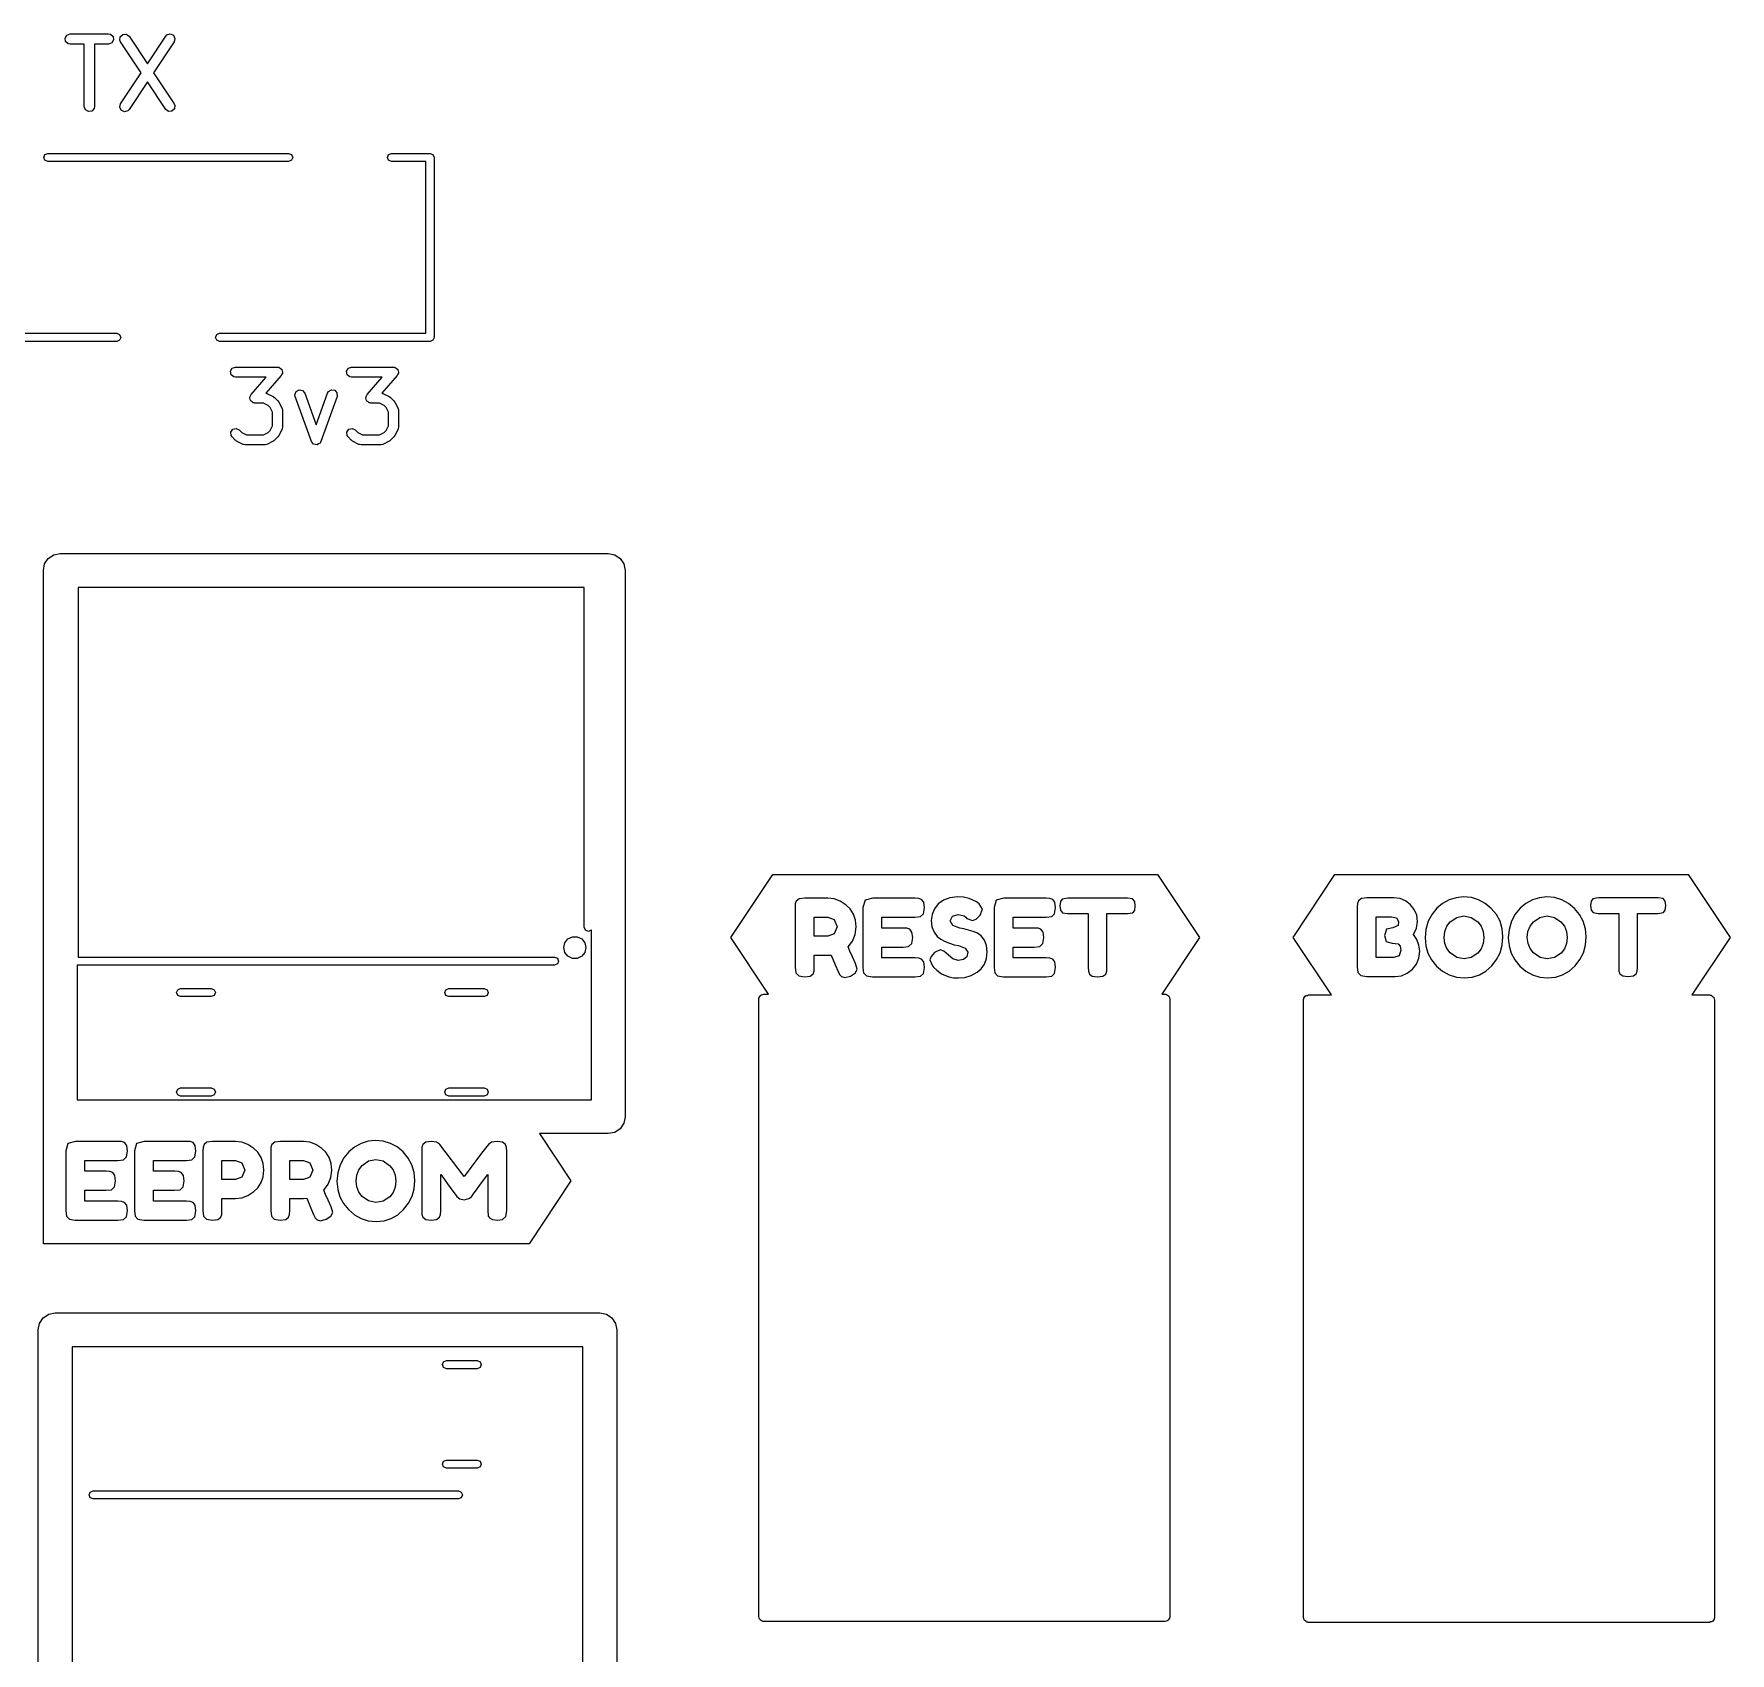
# Model space of a CAD drawing. Extents: x 76 to 221, y -129 to -40.
# Drawn here: x 188.54 to 213.6, y -64.28 to -40.34 of the extents above; entities that cross this region are included whole.
import ezdxf

# ---------------------------------------------------------------- set-up
doc = ezdxf.new("R2010")
doc.units = 0
doc.layers.add('BLACK', color=7, linetype='CONTINUOUS')

msp = doc.modelspace()

# ---------------------------------------------------------------- linework, layer by layer
at = {"layer": 'BLACK', "linetype": 'CONTINUOUS'}
for p, q in [((189.021, -40.3624), (189.069, -40.3448)), ((189.069, -40.3448), (189.64, -40.3448)), ((189.64, -40.3448), (189.666, -40.3493)), ((189.666, -40.3493), (189.705, -40.3823)), ((189.811, -40.3866), (189.848, -40.3511)), ((189.848, -40.3511), (189.9, -40.3478)), ((189.9, -40.3478), (189.941, -40.3782)), ((190.483, -40.3782), (190.501, -40.3594)), ((190.501, -40.3594), (190.55, -40.345)), ((190.55, -40.345), (190.597, -40.3656)), ((188.995, -40.4068), (189.021, -40.3624)), ((189.004, -40.4573), (188.995, -40.4068)), ((189.043, -40.4903), (189.004, -40.4573)), ((189.069, -40.4948), (189.043, -40.4903)), ((189.28, -40.4948), (189.069, -40.4948)), ((189.28, -41.4198), (189.28, -40.4948)), ((189.64, -40.4948), (189.43, -40.4948)), ((189.43, -40.4948), (189.43, -41.4198)), ((189.689, -40.4773), (189.64, -40.4948)), ((189.714, -40.4328), (189.689, -40.4773)), ((189.705, -40.3823), (189.714, -40.4328)), ((189.806, -40.4376), (189.811, -40.3866)), ((189.816, -40.4614), (189.806, -40.4376)), ((190.122, -40.9198), (189.816, -40.4614)), ((189.941, -40.3782), (190.212, -40.7846)), ((190.212, -40.7846), (190.483, -40.3782)), ((190.608, -40.4614), (190.302, -40.9198)), ((190.597, -40.3656), (190.62, -40.4116)), ((190.62, -40.4116), (190.608, -40.4614)), ((189.816, -41.3782), (190.122, -40.9198)), ((190.212, -41.055), (189.941, -41.4614)), ((190.483, -41.4614), (190.212, -41.055)), ((190.302, -40.9198), (190.608, -41.3782)), ((189.297, -41.468), (189.28, -41.4198)), ((189.342, -41.4937), (189.297, -41.468)), ((189.392, -41.4848), (189.342, -41.4937)), ((189.425, -41.4455), (189.392, -41.4848)), ((189.43, -41.4198), (189.425, -41.4455)), ((189.804, -41.4281), (189.816, -41.3782)), ((189.827, -41.4741), (189.804, -41.4281)), ((189.874, -41.4947), (189.827, -41.4741)), ((189.923, -41.4803), (189.874, -41.4947)), ((189.941, -41.4614), (189.923, -41.4803)), ((190.524, -41.4918), (190.483, -41.4614)), ((190.575, -41.4885), (190.524, -41.4918)), ((190.612, -41.4531), (190.575, -41.4885)), ((190.608, -41.3782), (190.618, -41.4021)), ((190.618, -41.4021), (190.612, -41.4531)), ((188.698, -42.1276), (188.74, -42.11)), ((188.74, -42.11), (192.3, -42.11)), ((192.3, -42.11), (192.342, -42.1276)), ((193.778, -42.1276), (193.82, -42.11)), ((193.82, -42.11), (194.39, -42.11)), ((194.39, -42.11), (194.432, -42.1276)), ((188.68, -42.17), (188.698, -42.1276)), ((188.698, -42.2124), (188.68, -42.17)), ((188.74, -42.23), (188.698, -42.2124)), ((192.3, -42.23), (188.74, -42.23)), ((192.342, -42.2124), (192.3, -42.23)), ((192.342, -42.1276), (192.36, -42.17)), ((192.36, -42.17), (192.342, -42.2124)), ((193.76, -42.17), (193.778, -42.1276)), ((193.778, -42.2124), (193.76, -42.17)), ((193.82, -42.23), (193.778, -42.2124)), ((194.33, -42.23), (193.82, -42.23)), ((194.33, -44.77), (194.33, -42.23)), ((194.432, -42.1276), (194.45, -42.17)), ((194.45, -42.17), (194.45, -44.83)), ((186.2, -44.77), (189.76, -44.77)), ((189.76, -44.77), (189.802, -44.7876)), ((189.802, -44.8724), (189.76, -44.89)), ((189.802, -44.7876), (189.82, -44.83)), ((189.82, -44.83), (189.802, -44.8724)), ((191.22, -44.83), (191.238, -44.7876)), ((191.238, -44.8724), (191.22, -44.83)), ((191.238, -44.7876), (191.28, -44.77)), ((191.28, -44.89), (191.238, -44.8724)), ((191.28, -44.77), (194.33, -44.77)), ((194.432, -44.8724), (194.39, -44.89)), ((194.45, -44.83), (194.432, -44.8724)), ((189.76, -44.89), (186.2, -44.89)), ((194.39, -44.89), (191.28, -44.89)), ((191.443, -45.3318), (191.468, -45.2874)), ((191.452, -45.3823), (191.443, -45.3318)), ((191.468, -45.2874), (191.517, -45.2698)), ((191.517, -45.2698), (192.136, -45.2698)), ((192.136, -45.2698), (192.147, -45.2718)), ((192.147, -45.2718), (192.15, -45.2712)), ((192.15, -45.2712), (192.153, -45.2729)), ((192.153, -45.2729), (192.161, -45.2743)), ((192.161, -45.2743), (192.177, -45.2873)), ((192.177, -45.2873), (192.194, -45.2978)), ((192.199, -45.3754), (192.192, -45.3942)), ((192.194, -45.2978), (192.196, -45.3035)), ((192.196, -45.3035), (192.201, -45.3073)), ((192.209, -45.3578), (192.199, -45.3754)), ((192.201, -45.3073), (192.204, -45.3272)), ((192.204, -45.3272), (192.211, -45.3464)), ((192.211, -45.3464), (192.208, -45.3519)), ((192.208, -45.3519), (192.209, -45.3578)), ((193.157, -45.3318), (193.183, -45.2874)), ((193.166, -45.3823), (193.157, -45.3318)), ((193.183, -45.2874), (193.231, -45.2698)), ((193.231, -45.2698), (193.85, -45.2698)), ((193.85, -45.2698), (193.861, -45.2718)), ((193.861, -45.2718), (193.864, -45.2712)), ((193.864, -45.2712), (193.867, -45.2729)), ((193.867, -45.2729), (193.876, -45.2743)), ((193.876, -45.2743), (193.891, -45.2873)), ((193.891, -45.2873), (193.908, -45.2978)), ((193.914, -45.3754), (193.906, -45.3942)), ((193.908, -45.2978), (193.91, -45.3035)), ((193.91, -45.3035), (193.915, -45.3073)), ((193.924, -45.3578), (193.914, -45.3754)), ((193.915, -45.3073), (193.918, -45.3272)), ((193.918, -45.3272), (193.925, -45.3464)), ((193.925, -45.3464), (193.923, -45.3519)), ((193.923, -45.3519), (193.924, -45.3578)), ((191.491, -45.4153), (191.452, -45.3823)), ((191.517, -45.4198), (191.491, -45.4153)), ((191.97, -45.4198), (191.517, -45.4198)), ((191.746, -45.6764), (191.97, -45.4198)), ((192.192, -45.3942), (191.965, -45.6542)), ((192.412, -45.6296), (192.456, -45.6042)), ((192.456, -45.6042), (192.507, -45.6134)), ((192.507, -45.6134), (192.54, -45.6529)), ((192.887, -45.6303), (192.932, -45.6044)), ((192.932, -45.6044), (192.982, -45.613)), ((192.982, -45.613), (193.015, -45.6521)), ((193.205, -45.4153), (193.166, -45.3823)), ((193.231, -45.4198), (193.205, -45.4153)), ((193.685, -45.4198), (193.231, -45.4198)), ((193.46, -45.6764), (193.685, -45.4198)), ((193.906, -45.3942), (193.679, -45.6542)), ((191.727, -45.7242), (191.729, -45.7186)), ((191.734, -45.7434), (191.727, -45.7242)), ((191.728, -45.7127), (191.739, -45.6952)), ((191.729, -45.7186), (191.728, -45.7127)), ((191.737, -45.7633), (191.734, -45.7434)), ((191.742, -45.7671), (191.737, -45.7633)), ((191.739, -45.6952), (191.746, -45.6764)), ((191.744, -45.7728), (191.742, -45.7671)), ((191.761, -45.7833), (191.744, -45.7728)), ((191.777, -45.7962), (191.761, -45.7833)), ((191.785, -45.7977), (191.777, -45.7962)), ((191.788, -45.7993), (191.785, -45.7977)), ((191.791, -45.7988), (191.788, -45.7993)), ((191.802, -45.8008), (191.791, -45.7988)), ((191.927, -45.8008), (191.802, -45.8008)), ((191.996, -45.835), (191.927, -45.8008)), ((191.965, -45.6542), (191.971, -45.6553)), ((191.971, -45.6553), (191.974, -45.6582)), ((191.974, -45.6582), (191.979, -45.6587)), ((191.979, -45.6587), (192.074, -45.7063)), ((192.026, -45.8654), (191.996, -45.835)), ((192.061, -45.934), (192.026, -45.8654)), ((192.074, -45.7063), (192.092, -45.7197)), ((192.092, -45.7197), (192.093, -45.7204)), ((192.093, -45.7204), (192.141, -45.768)), ((192.141, -45.768), (192.154, -45.7863)), ((192.154, -45.7863), (192.155, -45.7875)), ((192.155, -45.7875), (192.203, -45.8827)), ((192.394, -45.6777), (192.412, -45.6296)), ((192.398, -45.7034), (192.394, -45.6777)), ((192.636, -46.37), (192.398, -45.7034)), ((192.54, -45.6529), (192.707, -46.1218)), ((192.707, -46.1218), (192.874, -45.6529)), ((193.016, -45.7034), (192.778, -46.37)), ((192.874, -45.6529), (192.887, -45.6303)), ((193.015, -45.6521), (193.016, -45.7034)), ((193.442, -45.7242), (193.444, -45.7186)), ((193.448, -45.7434), (193.442, -45.7242)), ((193.443, -45.7127), (193.453, -45.6952)), ((193.444, -45.7186), (193.443, -45.7127)), ((193.452, -45.7633), (193.448, -45.7434)), ((193.456, -45.7671), (193.452, -45.7633)), ((193.453, -45.6952), (193.46, -45.6764)), ((193.458, -45.7728), (193.456, -45.7671)), ((193.475, -45.7833), (193.458, -45.7728)), ((193.491, -45.7962), (193.475, -45.7833)), ((193.499, -45.7977), (193.491, -45.7962)), ((193.502, -45.7993), (193.499, -45.7977)), ((193.505, -45.7988), (193.502, -45.7993)), ((193.517, -45.8008), (193.505, -45.7988)), ((193.642, -45.8008), (193.517, -45.8008)), ((193.71, -45.835), (193.642, -45.8008)), ((193.679, -45.6542), (193.685, -45.6553)), ((193.685, -45.6553), (193.688, -45.6582)), ((193.688, -45.6582), (193.693, -45.6587)), ((193.693, -45.6587), (193.788, -45.7063)), ((193.741, -45.8654), (193.71, -45.835)), ((193.775, -45.934), (193.741, -45.8654)), ((193.788, -45.7063), (193.806, -45.7197)), ((193.806, -45.7197), (193.808, -45.7204)), ((193.808, -45.7204), (193.855, -45.768)), ((193.855, -45.768), (193.868, -45.7863)), ((193.868, -45.7863), (193.869, -45.7875)), ((193.869, -45.7875), (193.917, -45.8827)), ((192.061, -46.1366), (192.061, -45.934)), ((192.203, -45.8827), (192.21, -45.9077)), ((192.21, -45.9077), (192.209, -45.912)), ((192.209, -45.912), (192.211, -45.9162)), ((192.211, -45.9162), (192.211, -46.1543)), ((193.775, -46.1366), (193.775, -45.934)), ((193.917, -45.8827), (193.924, -45.9077)), ((193.924, -45.9077), (193.923, -45.912)), ((193.923, -45.912), (193.925, -45.9162)), ((193.925, -45.9162), (193.925, -46.1543)), ((191.444, -46.2302), (191.474, -46.1881)), ((191.449, -46.2813), (191.444, -46.2302)), ((191.464, -46.3026), (191.449, -46.2813)), ((191.511, -46.3502), (191.464, -46.3026)), ((191.474, -46.1881), (191.523, -46.1749)), ((191.513, -46.3509), (191.511, -46.3502)), ((191.531, -46.3643), (191.513, -46.3509)), ((191.523, -46.1749), (191.57, -46.1965)), ((191.626, -46.4119), (191.531, -46.3643)), ((191.57, -46.1965), (191.609, -46.2356)), ((191.609, -46.2356), (191.677, -46.2698)), ((191.677, -46.2698), (191.927, -46.2698)), ((191.927, -46.2698), (191.996, -46.2356)), ((192.074, -46.3643), (191.979, -46.4119)), ((191.996, -46.2356), (192.026, -46.2052)), ((192.026, -46.2052), (192.061, -46.1366)), ((192.075, -46.3631), (192.074, -46.3643)), ((192.093, -46.3502), (192.075, -46.3631)), ((192.141, -46.3026), (192.093, -46.3502)), ((192.142, -46.3011), (192.141, -46.3026)), ((192.155, -46.2831), (192.142, -46.3011)), ((192.203, -46.1879), (192.155, -46.2831)), ((192.206, -46.18), (192.203, -46.1834)), ((192.203, -46.1834), (192.203, -46.1879)), ((192.211, -46.1543), (192.206, -46.18)), ((192.637, -46.3704), (192.636, -46.37)), ((192.637, -46.3709), (192.637, -46.3704)), ((192.653, -46.3901), (192.637, -46.3709)), ((192.778, -46.37), (192.765, -46.3927)), ((193.158, -46.2302), (193.188, -46.1881)), ((193.163, -46.2813), (193.158, -46.2302)), ((193.178, -46.3026), (193.163, -46.2813)), ((193.225, -46.3502), (193.178, -46.3026)), ((193.188, -46.1881), (193.237, -46.1749)), ((193.227, -46.3509), (193.225, -46.3502)), ((193.245, -46.3643), (193.227, -46.3509)), ((193.237, -46.1749), (193.284, -46.1965)), ((193.34, -46.4119), (193.245, -46.3643)), ((193.284, -46.1965), (193.323, -46.2356)), ((193.323, -46.2356), (193.391, -46.2698)), ((193.391, -46.2698), (193.642, -46.2698)), ((193.642, -46.2698), (193.71, -46.2356)), ((193.788, -46.3643), (193.693, -46.4119)), ((193.71, -46.2356), (193.741, -46.2052)), ((193.741, -46.2052), (193.775, -46.1366)), ((193.789, -46.3631), (193.788, -46.3643)), ((193.808, -46.3502), (193.789, -46.3631)), ((193.855, -46.3026), (193.808, -46.3502)), ((193.856, -46.3011), (193.855, -46.3026)), ((193.869, -46.2831), (193.856, -46.3011)), ((193.917, -46.1879), (193.869, -46.2831)), ((193.92, -46.18), (193.917, -46.1834)), ((193.917, -46.1834), (193.917, -46.1879)), ((193.925, -46.1543), (193.92, -46.18)), ((191.63, -46.4124), (191.626, -46.4119)), ((191.634, -46.4153), (191.63, -46.4124)), ((191.659, -46.4198), (191.634, -46.4153)), ((191.945, -46.4198), (191.659, -46.4198)), ((191.949, -46.4183), (191.945, -46.4198)), ((191.954, -46.4193), (191.949, -46.4183)), ((191.979, -46.4119), (191.954, -46.4193)), ((192.669, -46.4095), (192.653, -46.3901)), ((192.67, -46.4096), (192.669, -46.4095)), ((192.67, -46.41), (192.67, -46.4096)), ((192.695, -46.4142), (192.67, -46.41)), ((192.72, -46.4188), (192.695, -46.4142)), ((192.742, -46.4058), (192.72, -46.4186)), ((192.72, -46.4186), (192.72, -46.4185)), ((192.72, -46.4185), (192.72, -46.4188)), ((192.764, -46.3934), (192.742, -46.4058)), ((192.765, -46.3927), (192.764, -46.3929)), ((192.764, -46.3929), (192.764, -46.3934)), ((193.345, -46.4124), (193.34, -46.4119)), ((193.348, -46.4153), (193.345, -46.4124)), ((193.374, -46.4198), (193.348, -46.4153)), ((193.659, -46.4198), (193.374, -46.4198)), ((193.664, -46.4183), (193.659, -46.4198)), ((193.668, -46.4193), (193.664, -46.4183)), ((193.693, -46.4119), (193.668, -46.4193)), ((188.694, -48.1793), (188.748, -48.0982)), ((188.748, -48.0982), (188.829, -48.044)), ((188.829, -48.044), (188.925, -48.025)), ((188.925, -48.025), (197.025, -48.025)), ((197.025, -48.025), (197.121, -48.044)), ((197.121, -48.044), (197.202, -48.0982)), ((197.202, -48.0982), (197.256, -48.1793)), ((188.675, -48.275), (188.694, -48.1793)), ((188.675, -56.35), (188.675, -48.275)), ((197.256, -48.1793), (197.275, -48.275)), ((197.275, -48.275), (197.275, -56.35)), ((189.19, -48.525), (189.19, -53.99)), ((196.67, -48.525), (189.19, -48.525)), ((196.67, -53.55), (196.67, -48.525)), ((198.836, -53.7), (199.456, -52.77)), ((199.456, -52.77), (199.787, -52.77)), ((199.787, -52.77), (204.813, -52.77)), ((204.813, -52.77), (205.144, -52.77)), ((205.144, -52.77), (205.764, -53.7)), ((207.145, -53.7), (207.765, -52.7708)), ((207.765, -52.7708), (208.095, -52.7708)), ((208.095, -52.7708), (212.655, -52.7708)), ((212.655, -52.7708), (212.985, -52.7708)), ((212.985, -52.7708), (213.605, -53.7)), ((199.847, -53.1305), (199.804, -53.1626)), ((199.928, -53.1198), (199.847, -53.1305)), ((200.271, -53.1198), (199.928, -53.1198)), ((200.363, -53.1311), (200.271, -53.1198)), ((200.454, -53.1649), (200.363, -53.1311)), ((200.933, -53.1198), (200.819, -53.1491)), ((201.559, -53.1198), (200.933, -53.1198)), ((201.613, -53.1221), (201.559, -53.1198)), ((201.655, -53.1372), (201.613, -53.1221)), ((201.688, -53.1793), (201.655, -53.1372)), ((201.98, -53.1469), (201.902, -53.2047)), ((202.074, -53.1123), (201.98, -53.1469)), ((202.186, -53.1007), (202.074, -53.1123)), ((202.277, -53.1069), (202.186, -53.1007)), ((202.36, -53.1253), (202.277, -53.1069)), ((202.468, -53.1753), (202.36, -53.1253)), ((202.871, -53.1198), (202.757, -53.1491)), ((203.497, -53.1198), (202.871, -53.1198)), ((203.552, -53.1221), (203.497, -53.1198)), ((203.594, -53.1372), (203.552, -53.1221)), ((203.626, -53.1793), (203.594, -53.1372)), ((203.735, -53.1325), (203.708, -53.1666)), ((203.816, -53.1182), (203.735, -53.1325)), ((204.699, -53.1182), (203.816, -53.1182)), ((204.773, -53.1301), (204.699, -53.1182)), ((204.805, -53.1674), (204.773, -53.1301)), ((208.155, -53.1249), (208.113, -53.1571)), ((208.237, -53.1142), (208.155, -53.1249)), ((208.637, -53.1142), (208.237, -53.1142)), ((208.729, -53.1255), (208.637, -53.1142)), ((208.81, -53.1594), (208.729, -53.1255)), ((209.454, -53.146), (209.357, -53.1987)), ((209.559, -53.1126), (209.454, -53.146)), ((209.667, -53.1015), (209.559, -53.1126)), ((209.781, -53.1121), (209.667, -53.1015)), ((209.886, -53.144), (209.781, -53.1121)), ((209.985, -53.1971), (209.886, -53.144)), ((210.685, -53.146), (210.587, -53.1987)), ((210.789, -53.1126), (210.685, -53.146)), ((210.897, -53.1015), (210.789, -53.1126)), ((211.011, -53.1121), (210.897, -53.1015)), ((211.117, -53.144), (211.011, -53.1121)), ((211.215, -53.1971), (211.117, -53.144)), ((211.577, -53.1285), (211.55, -53.1626)), ((211.658, -53.1142), (211.577, -53.1285)), ((212.54, -53.1142), (211.658, -53.1142)), ((212.615, -53.1261), (212.54, -53.1142)), ((212.647, -53.1634), (212.615, -53.1261)), ((199.789, -53.2047), (199.787, -53.2595)), ((199.787, -53.2595), (199.787, -54.1405)), ((199.804, -53.1626), (199.789, -53.2047)), ((200.543, -53.2214), (200.454, -53.1649)), ((200.601, -53.2793), (200.543, -53.2214)), ((200.647, -53.3547), (200.601, -53.2793)), ((200.678, -53.4436), (200.647, -53.3547)), ((200.819, -53.1491), (200.789, -53.2595)), ((200.789, -53.2595), (200.789, -54.1421)), ((201.557, -53.4008), (201.64, -53.3912)), ((201.64, -53.3912), (201.684, -53.3492)), ((201.684, -53.3492), (201.698, -53.2611)), ((201.698, -53.2611), (201.688, -53.1793)), ((201.81, -53.3592), (201.798, -53.4484)), ((201.845, -53.278), (201.81, -53.3592)), ((201.902, -53.2047), (201.845, -53.278)), ((202.078, -53.4539), (202.112, -53.3857)), ((202.112, -53.3857), (202.198, -53.3611)), ((202.198, -53.3611), (202.283, -53.3817)), ((202.283, -53.3817), (202.307, -53.4023)), ((202.464, -53.4301), (202.519, -53.3706)), ((202.508, -53.2055), (202.468, -53.1753)), ((202.557, -53.2833), (202.508, -53.2055)), ((202.519, -53.3706), (202.557, -53.2833)), ((202.757, -53.1491), (202.727, -53.2595)), ((202.727, -53.2595), (202.727, -54.1421)), ((203.495, -53.4008), (203.578, -53.3912)), ((203.578, -53.3912), (203.622, -53.3492)), ((203.622, -53.3492), (203.637, -53.2611)), ((203.637, -53.2611), (203.626, -53.1793)), ((203.708, -53.1666), (203.7, -53.2325)), ((203.7, -53.2325), (203.708, -53.2992)), ((203.708, -53.2992), (203.74, -53.3365)), ((203.74, -53.3365), (203.814, -53.3484)), ((203.814, -53.3484), (204.119, -53.3484)), ((204.119, -53.3484), (204.119, -54.1453)), ((204.394, -54.1469), (204.394, -53.3484)), ((204.394, -53.3484), (204.697, -53.3484)), ((204.697, -53.3484), (204.778, -53.3341)), ((204.778, -53.3341), (204.805, -53.2999)), ((204.813, -53.2341), (204.805, -53.1674)), ((204.805, -53.2999), (204.813, -53.2341)), ((208.098, -53.1983), (208.095, -53.2539)), ((208.095, -53.2539), (208.095, -54.135)), ((208.113, -53.1571), (208.098, -53.1983)), ((208.376, -53.9969), (208.376, -53.3952)), ((208.376, -53.3952), (208.599, -53.3952)), ((208.599, -53.3952), (208.677, -53.4111)), ((208.881, -53.2158), (208.81, -53.1594)), ((208.938, -53.2892), (208.881, -53.2158)), ((208.973, -53.3717), (208.938, -53.2892)), ((208.984, -53.4635), (208.973, -53.3717)), ((209.2, -53.3553), (209.145, -53.4611)), ((209.272, -53.2682), (209.2, -53.3553)), ((209.357, -53.1987), (209.272, -53.2682)), ((209.565, -53.4045), (209.672, -53.3825)), ((209.672, -53.3825), (209.779, -53.4043)), ((210.075, -53.2714), (209.985, -53.1971)), ((210.151, -53.3614), (210.075, -53.2714)), ((210.205, -53.4617), (210.151, -53.3614)), ((210.431, -53.3553), (210.375, -53.4611)), ((210.502, -53.2682), (210.431, -53.3553)), ((210.587, -53.1987), (210.502, -53.2682)), ((210.795, -53.4045), (210.902, -53.3825)), ((210.902, -53.3825), (211.009, -53.4043)), ((211.305, -53.2714), (211.215, -53.1971)), ((211.381, -53.3614), (211.305, -53.2714)), ((211.435, -53.4617), (211.381, -53.3614)), ((211.55, -53.1626), (211.542, -53.2285)), ((211.542, -53.2285), (211.55, -53.2952)), ((211.55, -53.2952), (211.581, -53.3325)), ((211.581, -53.3325), (211.656, -53.3444)), ((211.656, -53.3444), (211.961, -53.3444)), ((211.961, -53.3444), (211.961, -54.1413)), ((212.236, -54.1429), (212.236, -53.3444)), ((212.236, -53.3444), (212.539, -53.3444)), ((212.539, -53.3444), (212.62, -53.3301)), ((212.62, -53.3301), (212.647, -53.296)), ((212.655, -53.2301), (212.647, -53.1634)), ((212.647, -53.296), (212.655, -53.2301)), ((196.688, -53.5924), (196.67, -53.55)), ((196.73, -53.61), (196.688, -53.5924)), ((196.772, -53.5924), (196.73, -53.61)), ((196.775, -53.5862), (196.772, -53.5924)), ((196.775, -56.1), (196.775, -53.5862)), ((200.068, -53.6817), (200.068, -53.4008)), ((200.068, -53.4008), (200.268, -53.4008)), ((200.268, -53.4008), (200.363, -53.4365)), ((200.363, -53.6468), (200.271, -53.6817)), ((200.363, -53.4365), (200.409, -53.542)), ((200.409, -53.542), (200.363, -53.6468)), ((200.675, -53.6546), (200.689, -53.542)), ((200.689, -53.542), (200.678, -53.4436)), ((201.07, -53.5611), (201.07, -53.4008)), ((201.07, -53.4008), (201.557, -53.4008)), ((201.384, -53.5611), (201.07, -53.5611)), ((201.439, -53.5635), (201.384, -53.5611)), ((201.481, -53.5786), (201.439, -53.5635)), ((201.513, -53.6206), (201.481, -53.5786)), ((201.524, -53.7024), (201.513, -53.6206)), ((201.798, -53.4484), (201.808, -53.5426)), ((201.808, -53.5426), (201.839, -53.6222)), ((201.839, -53.6222), (201.884, -53.6847)), ((202.118, -53.5246), (202.078, -53.4539)), ((202.219, -53.5611), (202.118, -53.5246)), ((202.282, -53.5732), (202.219, -53.5611)), ((202.351, -53.5905), (202.282, -53.5732)), ((202.307, -53.4023), (202.325, -53.4182)), ((202.325, -53.4182), (202.408, -53.45)), ((202.419, -53.6125), (202.351, -53.5905)), ((202.408, -53.45), (202.464, -53.4301)), ((202.483, -53.6389), (202.419, -53.6125)), ((202.538, -53.678), (202.483, -53.6389)), ((203.008, -53.5611), (203.008, -53.4008)), ((203.008, -53.4008), (203.495, -53.4008)), ((203.322, -53.5611), (203.008, -53.5611)), ((203.377, -53.5635), (203.322, -53.5611)), ((203.419, -53.5786), (203.377, -53.5635)), ((203.451, -53.6206), (203.419, -53.5786)), ((203.462, -53.7024), (203.451, -53.6206)), ((208.525, -53.5793), (208.495, -53.6706)), ((208.622, -53.5571), (208.525, -53.5793)), ((208.699, -53.5238), (208.622, -53.5571)), ((208.677, -53.4111), (208.703, -53.4666)), ((208.703, -53.4666), (208.699, -53.5238)), ((208.924, -53.6555), (208.969, -53.5639)), ((208.969, -53.5639), (208.984, -53.4635)), ((209.109, -53.5803), (209.097, -53.7079)), ((209.145, -53.4611), (209.109, -53.5803)), ((209.378, -53.7), (209.388, -53.6117)), ((209.388, -53.6117), (209.418, -53.5353)), ((209.418, -53.5353), (209.469, -53.4706)), ((209.469, -53.4706), (209.565, -53.4045)), ((209.779, -53.4043), (209.876, -53.4698)), ((209.876, -53.4698), (209.926, -53.5344)), ((209.926, -53.5344), (209.957, -53.6116)), ((209.957, -53.6116), (209.967, -53.7016)), ((210.237, -53.5722), (210.205, -53.4617)), ((210.248, -53.6929), (210.237, -53.5722)), ((210.339, -53.5803), (210.327, -53.7079)), ((210.375, -53.4611), (210.339, -53.5803)), ((210.608, -53.7), (210.618, -53.6117)), ((210.618, -53.6117), (210.649, -53.5353)), ((210.649, -53.5353), (210.699, -53.4706)), ((210.699, -53.4706), (210.795, -53.4045)), ((211.009, -53.4043), (211.106, -53.4698)), ((211.106, -53.4698), (211.157, -53.5344)), ((211.157, -53.5344), (211.187, -53.6116)), ((211.187, -53.6116), (211.197, -53.7016)), ((211.467, -53.5722), (211.435, -53.4617)), ((211.478, -53.6929), (211.467, -53.5722)), ((196.367, -53.85), (196.383, -53.7791)), ((196.383, -53.9209), (196.367, -53.85)), ((196.383, -53.7791), (196.428, -53.7222)), ((196.428, -53.7222), (196.494, -53.6906)), ((196.494, -53.6906), (196.566, -53.6906)), ((196.566, -53.6906), (196.632, -53.7222)), ((196.632, -53.7222), (196.677, -53.7791)), ((196.677, -53.7791), (196.694, -53.85)), ((196.694, -53.85), (196.677, -53.9209)), ((199.395, -54.5375), (198.836, -53.7)), ((200.271, -53.6817), (200.068, -53.6817)), ((200.57, -53.8373), (200.636, -53.753)), ((200.597, -53.9024), (200.57, -53.8373)), ((200.636, -53.753), (200.675, -53.6546)), ((201.07, -54.0024), (201.07, -53.8421)), ((201.07, -53.8421), (201.381, -53.8421)), ((201.381, -53.8421), (201.463, -53.8326)), ((201.463, -53.8326), (201.509, -53.7905)), ((201.509, -53.7905), (201.524, -53.7024)), ((201.93, -53.8834), (201.846, -53.9215)), ((201.884, -53.6847), (201.94, -53.7278)), ((201.983, -53.9032), (201.93, -53.8834)), ((201.94, -53.7278), (202.002, -53.7589)), ((202.002, -53.7589), (202.07, -53.7857)), ((202.07, -53.7857), (202.137, -53.807)), ((202.137, -53.807), (202.2, -53.8214)), ((202.2, -53.8214), (202.301, -53.8572)), ((202.301, -53.8572), (202.341, -53.9183)), ((202.583, -53.7381), (202.538, -53.678)), ((202.614, -53.8169), (202.583, -53.7381)), ((202.624, -53.9119), (202.614, -53.8169)), ((203.008, -54.0024), (203.008, -53.8421)), ((203.008, -53.8421), (203.319, -53.8421)), ((203.319, -53.8421), (203.402, -53.8326)), ((203.402, -53.8326), (203.447, -53.7905)), ((203.447, -53.7905), (203.462, -53.7024)), ((205.764, -53.7), (205.205, -54.5375)), ((207.712, -54.55), (207.145, -53.7)), ((208.495, -53.6706), (208.524, -53.7619)), ((208.524, -53.7619), (208.61, -53.7841)), ((208.61, -53.7841), (208.699, -53.7968)), ((208.699, -53.7968), (208.728, -53.8286)), ((208.737, -53.8889), (208.712, -53.9699)), ((208.728, -53.8286), (208.737, -53.8889)), ((208.976, -53.7326), (208.924, -53.6555)), ((209.007, -53.8157), (208.976, -53.7326)), ((209.018, -53.9048), (209.007, -53.8157)), ((209.097, -53.7079), (209.108, -53.8244)), ((209.108, -53.8244), (209.139, -53.9326)), ((209.388, -53.7883), (209.378, -53.7)), ((209.419, -53.8647), (209.388, -53.7883)), ((209.469, -53.9294), (209.419, -53.8647)), ((209.927, -53.8681), (209.877, -53.9318)), ((209.957, -53.7914), (209.927, -53.8681)), ((209.967, -53.7016), (209.957, -53.7914)), ((210.207, -53.9258), (210.238, -53.814)), ((210.238, -53.814), (210.248, -53.6929)), ((210.327, -53.7079), (210.338, -53.8244)), ((210.338, -53.8244), (210.37, -53.9326)), ((210.619, -53.7883), (210.608, -53.7)), ((210.649, -53.8647), (210.619, -53.7883)), ((210.7, -53.9294), (210.649, -53.8647)), ((211.157, -53.8681), (211.107, -53.9318)), ((211.187, -53.7914), (211.157, -53.8681)), ((211.197, -53.7016), (211.187, -53.7914)), ((211.437, -53.9258), (211.468, -53.814)), ((211.468, -53.814), (211.478, -53.6929)), ((213.605, -53.7), (213.038, -54.55)), ((196.23, -54.11), (189.175, -54.11)), ((189.175, -54.11), (189.175, -56.1)), ((189.19, -53.99), (196.23, -53.99)), ((196.23, -53.99), (196.272, -54.0076)), ((196.272, -54.0924), (196.23, -54.11)), ((196.272, -54.0076), (196.29, -54.05)), ((196.29, -54.05), (196.272, -54.0924)), ((196.428, -53.9778), (196.383, -53.9209)), ((196.494, -54.0094), (196.428, -53.9778)), ((196.566, -54.0094), (196.494, -54.0094)), ((196.632, -53.9778), (196.566, -54.0094)), ((196.677, -53.9209), (196.632, -53.9778)), ((199.787, -54.1405), (199.797, -54.2231)), ((200.066, -54.1969), (200.068, -54.1421)), ((200.068, -54.1421), (200.068, -53.9627)), ((200.068, -53.9627), (200.268, -53.9627)), ((200.268, -53.9627), (200.317, -53.9596)), ((200.317, -53.9596), (200.379, -54.1058)), ((200.379, -54.1058), (200.42, -54.2016)), ((200.633, -53.9855), (200.597, -53.9024)), ((200.678, -54.0866), (200.633, -53.9855)), ((200.701, -54.1691), (200.678, -54.0866)), ((200.789, -54.1421), (200.798, -54.2231)), ((201.559, -54.0024), (201.07, -54.0024)), ((201.613, -54.0048), (201.559, -54.0024)), ((201.655, -54.0199), (201.613, -54.0048)), ((201.688, -54.0619), (201.655, -54.0199)), ((201.684, -54.2318), (201.698, -54.1437)), ((201.698, -54.1437), (201.688, -54.0619)), ((201.795, -53.9816), (201.778, -54.0286)), ((201.778, -54.0286), (201.819, -54.1199)), ((201.846, -53.9215), (201.795, -53.9816)), ((201.819, -54.1199), (201.833, -54.1374)), ((201.833, -54.1374), (201.879, -54.1858)), ((202.054, -53.9627), (201.983, -53.9032)), ((202.117, -54.0143), (202.054, -53.9627)), ((202.194, -54.0389), (202.117, -54.0143)), ((202.276, -54.0255), (202.194, -54.0389)), ((202.325, -53.9853), (202.276, -54.0255)), ((202.341, -53.9183), (202.325, -53.9853)), ((202.535, -54.1634), (202.583, -54.0937)), ((202.583, -54.0937), (202.614, -54.009)), ((202.614, -54.009), (202.624, -53.9119)), ((202.727, -54.1421), (202.737, -54.2231)), ((203.497, -54.0024), (203.008, -54.0024)), ((203.552, -54.0048), (203.497, -54.0024)), ((203.594, -54.0199), (203.552, -54.0048)), ((203.626, -54.0619), (203.594, -54.0199)), ((203.622, -54.2318), (203.637, -54.1437)), ((203.637, -54.1437), (203.626, -54.0619)), ((204.119, -54.1453), (204.122, -54.2001)), ((204.392, -54.2009), (204.394, -54.1469)), ((208.095, -54.135), (208.105, -54.2175)), ((208.637, -53.9969), (208.376, -53.9969)), ((208.712, -53.9699), (208.637, -53.9969)), ((208.909, -54.1707), (208.968, -54.0935)), ((208.968, -54.0935), (209.004, -54.0049)), ((209.004, -54.0049), (209.018, -53.9048)), ((209.139, -53.9326), (209.192, -54.0324)), ((209.192, -54.0324), (209.266, -54.1239)), ((209.266, -54.1239), (209.355, -54.2003)), ((209.566, -53.9955), (209.469, -53.9294)), ((209.673, -54.0175), (209.566, -53.9955)), ((209.78, -53.9961), (209.673, -54.0175)), ((209.877, -53.9318), (209.78, -53.9961)), ((209.996, -54.1989), (210.083, -54.1215)), ((210.083, -54.1215), (210.155, -54.0283)), ((210.155, -54.0283), (210.207, -53.9258)), ((210.37, -53.9326), (210.422, -54.0324)), ((210.422, -54.0324), (210.496, -54.1239)), ((210.496, -54.1239), (210.585, -54.2003)), ((210.796, -53.9955), (210.7, -53.9294)), ((210.904, -54.0175), (210.796, -53.9955)), ((211.011, -53.9961), (210.904, -54.0175)), ((211.107, -53.9318), (211.011, -53.9961)), ((211.226, -54.1989), (211.313, -54.1215)), ((211.313, -54.1215), (211.385, -54.0283)), ((211.385, -54.0283), (211.437, -53.9258)), ((211.961, -54.1413), (211.963, -54.1961)), ((212.233, -54.1969), (212.236, -54.1429)), ((199.797, -54.2231), (199.839, -54.2671)), ((199.839, -54.2671), (199.927, -54.2818)), ((199.927, -54.2818), (200.008, -54.2711)), ((200.008, -54.2711), (200.051, -54.239)), ((200.051, -54.239), (200.066, -54.1969)), ((200.42, -54.2016), (200.441, -54.2469)), ((200.441, -54.2469), (200.47, -54.2779)), ((200.47, -54.2779), (200.521, -54.2929)), ((200.521, -54.2929), (200.603, -54.2707)), ((200.603, -54.2707), (200.677, -54.2247)), ((200.677, -54.2247), (200.701, -54.1691)), ((200.798, -54.2231), (200.84, -54.2683)), ((200.84, -54.2683), (200.928, -54.2834)), ((200.928, -54.2834), (201.557, -54.2834)), ((201.557, -54.2834), (201.64, -54.2739)), ((201.64, -54.2739), (201.684, -54.2318)), ((201.879, -54.1858), (201.951, -54.2358)), ((201.951, -54.2358), (202.059, -54.281)), ((202.059, -54.281), (202.127, -54.2947)), ((202.127, -54.2947), (202.2, -54.2993)), ((202.2, -54.2993), (202.295, -54.2899)), ((202.295, -54.2899), (202.387, -54.2619)), ((202.387, -54.2619), (202.475, -54.2151)), ((202.475, -54.2151), (202.535, -54.1634)), ((202.737, -54.2231), (202.779, -54.2683)), ((202.779, -54.2683), (202.867, -54.2834)), ((202.867, -54.2834), (203.495, -54.2834)), ((203.495, -54.2834), (203.578, -54.2739)), ((203.578, -54.2739), (203.622, -54.2318)), ((204.122, -54.2001), (204.136, -54.2413)), ((204.136, -54.2413), (204.177, -54.2739)), ((204.177, -54.2739), (204.256, -54.2834)), ((204.256, -54.2834), (204.335, -54.2739)), ((204.335, -54.2739), (204.377, -54.2413)), ((204.377, -54.2413), (204.392, -54.2009)), ((208.105, -54.2175), (208.147, -54.2628)), ((208.147, -54.2628), (208.235, -54.2779)), ((208.235, -54.2779), (208.653, -54.2779)), ((208.653, -54.2779), (208.748, -54.2659)), ((208.748, -54.2659), (208.834, -54.2302)), ((208.834, -54.2302), (208.909, -54.1707)), ((209.355, -54.2003), (209.453, -54.2548)), ((209.453, -54.2548), (209.56, -54.2876)), ((209.56, -54.2876), (209.677, -54.2985)), ((209.677, -54.2985), (209.792, -54.2874)), ((209.792, -54.2874), (209.899, -54.2542)), ((209.899, -54.2542), (209.996, -54.1989)), ((210.585, -54.2003), (210.684, -54.2548)), ((210.684, -54.2548), (210.791, -54.2876)), ((210.791, -54.2876), (210.907, -54.2985)), ((210.907, -54.2985), (211.023, -54.2874)), ((211.023, -54.2874), (211.129, -54.2542)), ((211.129, -54.2542), (211.226, -54.1989)), ((211.963, -54.1961), (211.978, -54.2374)), ((211.978, -54.2374), (212.019, -54.2699)), ((212.019, -54.2699), (212.097, -54.2794)), ((212.097, -54.2794), (212.177, -54.2699)), ((212.177, -54.2699), (212.219, -54.2374)), ((212.219, -54.2374), (212.233, -54.1969)), ((190.643, -54.515), (190.661, -54.4726)), ((190.661, -54.5574), (190.643, -54.515)), ((190.661, -54.4726), (190.703, -54.455)), ((190.703, -54.575), (190.661, -54.5574)), ((190.703, -54.455), (191.157, -54.455)), ((191.157, -54.575), (190.703, -54.575)), ((191.157, -54.455), (191.199, -54.4726)), ((191.199, -54.5574), (191.157, -54.575)), ((191.199, -54.4726), (191.217, -54.515)), ((191.217, -54.515), (191.199, -54.5574)), ((194.609, -54.515), (194.626, -54.4726)), ((194.626, -54.5574), (194.609, -54.515)), ((194.626, -54.4726), (194.669, -54.455)), ((194.669, -54.575), (194.626, -54.5574)), ((194.669, -54.455), (195.191, -54.455)), ((195.191, -54.575), (194.669, -54.575)), ((195.191, -54.455), (195.234, -54.4726)), ((195.234, -54.5574), (195.191, -54.575)), ((195.234, -54.4726), (195.251, -54.515)), ((195.251, -54.515), (195.234, -54.5574)), ((199.25, -54.6125), (199.252, -54.6028)), ((199.25, -63.7375), (199.25, -54.6125)), ((199.251, -54.5995), (199.253, -54.5966)), ((199.252, -54.6028), (199.251, -54.5995)), ((199.253, -54.5966), (199.255, -54.5868)), ((199.255, -54.5868), (199.267, -54.5719)), ((199.267, -54.5719), (199.277, -54.555)), ((199.277, -54.555), (199.283, -54.5527)), ((199.283, -54.5527), (199.287, -54.5475)), ((199.287, -54.5475), (199.307, -54.5442)), ((199.307, -54.5442), (199.325, -54.5375)), ((199.325, -54.5375), (199.395, -54.5375)), ((205.205, -54.5375), (205.25, -54.5375)), ((205.25, -54.5375), (205.26, -54.5392)), ((205.26, -54.5392), (205.263, -54.5386)), ((205.263, -54.5386), (205.266, -54.5403)), ((205.266, -54.5403), (205.276, -54.542)), ((205.276, -54.542), (205.291, -54.5545)), ((205.291, -54.5545), (205.307, -54.5643)), ((205.307, -54.5643), (205.31, -54.5706)), ((205.31, -54.5706), (205.315, -54.575)), ((205.315, -54.575), (205.318, -54.5942)), ((205.318, -54.5942), (205.325, -54.6125)), ((205.325, -54.6125), (205.325, -63.7375)), ((207.3, -54.625), (207.302, -54.6153)), ((207.3, -63.75), (207.3, -54.625)), ((207.301, -54.612), (207.303, -54.6091)), ((207.302, -54.6153), (207.301, -54.612)), ((207.303, -54.6091), (207.305, -54.5993)), ((207.305, -54.5993), (207.317, -54.5844)), ((207.317, -54.5844), (207.327, -54.5675)), ((207.327, -54.5675), (207.333, -54.5652)), ((207.333, -54.5652), (207.337, -54.56)), ((207.337, -54.56), (207.357, -54.5567)), ((207.357, -54.5567), (207.375, -54.55)), ((207.375, -54.55), (207.712, -54.55)), ((213.038, -54.55), (213.3, -54.55)), ((213.3, -54.55), (213.31, -54.5517)), ((213.31, -54.5517), (213.313, -54.5511)), ((213.313, -54.5511), (213.316, -54.5528)), ((213.316, -54.5528), (213.326, -54.5545)), ((213.326, -54.5545), (213.341, -54.567)), ((213.341, -54.567), (213.357, -54.5768)), ((213.357, -54.5768), (213.36, -54.5831)), ((213.36, -54.5831), (213.365, -54.5875)), ((213.365, -54.5875), (213.368, -54.6067)), ((213.368, -54.6067), (213.375, -54.625)), ((213.375, -54.625), (213.375, -63.75)), ((189.175, -56.1), (196.775, -56.1)), ((190.643, -55.985), (190.661, -55.9426)), ((190.661, -56.0274), (190.643, -55.985)), ((190.661, -55.9426), (190.703, -55.925)), ((190.703, -56.045), (190.661, -56.0274)), ((190.703, -55.925), (191.157, -55.925)), ((191.157, -56.045), (190.703, -56.045)), ((191.157, -55.925), (191.199, -55.9426)), ((191.199, -56.0274), (191.157, -56.045)), ((191.199, -55.9426), (191.217, -55.985)), ((191.217, -55.985), (191.199, -56.0274)), ((194.609, -55.985), (194.626, -55.9426)), ((194.626, -56.0274), (194.609, -55.985)), ((194.626, -55.9426), (194.669, -55.925)), ((194.669, -56.045), (194.626, -56.0274)), ((194.669, -55.925), (195.191, -55.925)), ((195.191, -56.045), (194.669, -56.045)), ((195.191, -55.925), (195.234, -55.9426)), ((195.234, -56.0274), (195.191, -56.045)), ((195.234, -55.9426), (195.251, -55.985)), ((195.251, -55.985), (195.234, -56.0274)), ((188.679, -56.3708), (188.675, -56.35)), ((188.677, -58.2292), (188.677, -56.3708)), ((188.677, -56.3708), (188.679, -56.3708)), ((197.275, -56.35), (197.256, -56.4457)), ((197.025, -56.6), (196.006, -56.6)), ((196.006, -56.6), (196.473, -57.3)), ((197.121, -56.581), (197.025, -56.6)), ((197.202, -56.5268), (197.121, -56.581)), ((197.256, -56.4457), (197.202, -56.5268)), ((189.038, -56.7452), (189.008, -56.8555)), ((189.008, -56.8555), (189.008, -57.7381)), ((189.152, -56.7158), (189.038, -56.7452)), ((189.778, -56.7158), (189.152, -56.7158)), ((189.832, -56.7182), (189.778, -56.7158)), ((189.874, -56.7333), (189.832, -56.7182)), ((189.907, -56.7753), (189.874, -56.7333)), ((189.903, -56.9452), (189.917, -56.8571)), ((189.917, -56.8571), (189.907, -56.7753)), ((190.051, -56.7452), (190.021, -56.8555)), ((190.021, -56.8555), (190.021, -57.7381)), ((190.165, -56.7158), (190.051, -56.7452)), ((190.79, -56.7158), (190.165, -56.7158)), ((190.845, -56.7182), (190.79, -56.7158)), ((190.887, -56.7333), (190.845, -56.7182)), ((190.919, -56.7753), (190.887, -56.7333)), ((190.915, -56.9452), (190.93, -56.8571)), ((190.93, -56.8571), (190.919, -56.7753)), ((191.036, -56.8007), (191.033, -56.8555)), ((191.033, -56.8555), (191.033, -57.7366)), ((191.051, -56.7587), (191.036, -56.8007)), ((191.093, -56.7265), (191.051, -56.7587)), ((191.175, -56.7158), (191.093, -56.7265)), ((191.514, -56.7158), (191.175, -56.7158)), ((191.607, -56.7271), (191.514, -56.7158)), ((191.697, -56.761), (191.607, -56.7271)), ((191.786, -56.8174), (191.697, -56.761)), ((191.845, -56.8753), (191.786, -56.8174)), ((191.892, -56.9507), (191.845, -56.8753)), ((192.039, -56.8007), (192.037, -56.8555)), ((192.037, -56.8555), (192.037, -57.7366)), ((192.054, -56.7587), (192.039, -56.8007)), ((192.096, -56.7265), (192.054, -56.7587)), ((192.178, -56.7158), (192.096, -56.7265)), ((192.521, -56.7158), (192.178, -56.7158)), ((192.613, -56.7271), (192.521, -56.7158)), ((192.704, -56.761), (192.613, -56.7271)), ((192.792, -56.8174), (192.704, -56.761)), ((192.85, -56.8753), (192.792, -56.8174)), ((192.897, -56.9507), (192.85, -56.8753)), ((193.189, -56.8682), (193.118, -56.9553)), ((193.275, -56.7987), (193.189, -56.8682)), ((193.372, -56.746), (193.275, -56.7987)), ((193.477, -56.7126), (193.372, -56.746)), ((193.584, -56.7015), (193.477, -56.7126)), ((193.698, -56.7121), (193.584, -56.7015)), ((193.804, -56.744), (193.698, -56.7121)), ((193.902, -56.7971), (193.804, -56.744)), ((193.992, -56.8714), (193.902, -56.7971)), ((194.068, -56.9614), (193.992, -56.8714)), ((194.271, -56.8007), (194.269, -56.8555)), ((194.269, -56.8555), (194.269, -57.7366)), ((194.286, -56.7587), (194.271, -56.8007)), ((194.329, -56.7277), (194.286, -56.7587)), ((194.41, -56.7174), (194.329, -56.7277)), ((194.484, -56.7277), (194.41, -56.7174)), ((194.524, -56.7491), (194.484, -56.7277)), ((194.534, -56.7587), (194.524, -56.7491)), ((194.894, -57.2317), (194.534, -56.7587)), ((195.153, -56.8906), (195.081, -56.9848)), ((195.211, -56.8157), (195.153, -56.8906)), ((195.255, -56.7602), (195.211, -56.8157)), ((195.3, -56.7281), (195.255, -56.7602)), ((195.382, -56.7174), (195.3, -56.7281)), ((195.463, -56.7281), (195.382, -56.7174)), ((195.505, -56.7602), (195.463, -56.7281)), ((195.52, -56.8031), (195.505, -56.7602)), ((195.523, -56.8587), (195.52, -56.8031)), ((195.523, -57.7397), (195.523, -56.8587)), ((189.289, -57.1571), (189.289, -56.9968)), ((189.289, -56.9968), (189.776, -56.9968)), ((189.603, -57.1571), (189.289, -57.1571)), ((189.658, -57.1595), (189.603, -57.1571)), ((189.776, -56.9968), (189.859, -56.9873)), ((189.859, -56.9873), (189.903, -56.9452)), ((190.302, -57.1571), (190.302, -56.9968)), ((190.302, -56.9968), (190.789, -56.9968)), ((190.616, -57.1571), (190.302, -57.1571)), ((190.671, -57.1595), (190.616, -57.1571)), ((190.789, -56.9968), (190.871, -56.9873)), ((190.871, -56.9873), (190.915, -56.9452)), ((191.314, -57.2778), (191.314, -56.9968)), ((191.314, -56.9968), (191.513, -56.9968)), ((191.513, -56.9968), (191.608, -57.0325)), ((191.608, -57.0325), (191.654, -57.1381)), ((191.654, -57.1381), (191.608, -57.2428)), ((191.923, -57.0396), (191.892, -56.9507)), ((191.933, -57.1381), (191.923, -57.0396)), ((191.923, -57.2363), (191.933, -57.1381)), ((192.318, -57.2778), (192.318, -56.9968)), ((192.318, -56.9968), (192.518, -56.9968)), ((192.518, -56.9968), (192.613, -57.0325)), ((192.613, -57.0325), (192.659, -57.1381)), ((192.659, -57.1381), (192.613, -57.2428)), ((192.928, -57.0396), (192.897, -56.9507)), ((192.925, -57.2506), (192.938, -57.1381)), ((192.938, -57.1381), (192.928, -57.0396)), ((193.062, -57.0611), (193.026, -57.1803)), ((193.118, -56.9553), (193.062, -57.0611)), ((193.306, -57.2117), (193.336, -57.1353)), ((193.336, -57.1353), (193.386, -57.0706)), ((193.386, -57.0706), (193.482, -57.0045)), ((193.482, -57.0045), (193.589, -56.9825)), ((193.589, -56.9825), (193.697, -57.0043)), ((193.697, -57.0043), (193.793, -57.0698)), ((193.793, -57.0698), (193.844, -57.1344)), ((193.844, -57.1344), (193.874, -57.2116)), ((194.122, -57.0617), (194.068, -56.9614)), ((194.155, -57.1722), (194.122, -57.0617)), ((194.995, -57.0986), (194.894, -57.2317)), ((195.081, -56.9848), (194.995, -57.0986)), ((189.7, -57.1746), (189.658, -57.1595)), ((189.682, -57.4286), (189.728, -57.3865)), ((189.732, -57.2167), (189.7, -57.1746)), ((189.728, -57.3865), (189.743, -57.2984)), ((189.743, -57.2984), (189.732, -57.2167)), ((190.713, -57.1746), (190.671, -57.1595)), ((190.695, -57.4286), (190.74, -57.3865)), ((190.745, -57.2167), (190.713, -57.1746)), ((190.74, -57.3865), (190.756, -57.2984)), ((190.756, -57.2984), (190.745, -57.2167)), ((191.514, -57.2778), (191.314, -57.2778)), ((191.608, -57.2428), (191.514, -57.2778)), ((191.786, -57.4572), (191.845, -57.3994)), ((191.845, -57.3994), (191.892, -57.3246)), ((191.892, -57.3246), (191.923, -57.2363)), ((192.521, -57.2778), (192.318, -57.2778)), ((192.613, -57.2428), (192.521, -57.2778)), ((192.819, -57.4333), (192.885, -57.349)), ((192.885, -57.349), (192.925, -57.2506)), ((193.026, -57.1803), (193.015, -57.3079)), ((193.015, -57.3079), (193.025, -57.4244)), ((193.296, -57.3), (193.306, -57.2117)), ((193.306, -57.3883), (193.296, -57.3)), ((193.336, -57.4647), (193.306, -57.3883)), ((193.874, -57.3914), (193.844, -57.4681)), ((193.874, -57.2116), (193.885, -57.3016)), ((193.885, -57.3016), (193.874, -57.3914)), ((194.165, -57.2929), (194.155, -57.1722)), ((194.155, -57.414), (194.165, -57.2929)), ((194.548, -57.7397), (194.548, -57.2047)), ((194.548, -57.2047), (194.577, -57.2442)), ((194.577, -57.2442), (194.65, -57.3437)), ((194.65, -57.3437), (194.728, -57.4506)), ((195.064, -57.4482), (195.126, -57.3611)), ((195.126, -57.3611), (195.193, -57.2684)), ((195.193, -57.2684), (195.242, -57.2047)), ((195.242, -57.2047), (195.242, -57.7366)), ((196.473, -57.3), (195.854, -58.2292)), ((189.289, -57.5984), (189.289, -57.4381)), ((189.289, -57.4381), (189.6, -57.4381)), ((189.778, -57.5984), (189.289, -57.5984)), ((189.6, -57.4381), (189.682, -57.4286)), ((189.832, -57.6008), (189.778, -57.5984)), ((189.874, -57.6159), (189.832, -57.6008)), ((189.907, -57.658), (189.874, -57.6159)), ((189.917, -57.7397), (189.907, -57.658)), ((190.302, -57.5984), (190.302, -57.4381)), ((190.302, -57.4381), (190.613, -57.4381)), ((190.79, -57.5984), (190.302, -57.5984)), ((190.613, -57.4381), (190.695, -57.4286)), ((190.845, -57.6008), (190.79, -57.5984)), ((190.887, -57.6159), (190.845, -57.6008)), ((190.919, -57.658), (190.887, -57.6159)), ((190.93, -57.7397), (190.919, -57.658)), ((191.314, -57.7381), (191.314, -57.5588)), ((191.314, -57.5588), (191.513, -57.5588)), ((191.513, -57.5588), (191.606, -57.5475)), ((191.606, -57.5475), (191.697, -57.5136)), ((191.697, -57.5136), (191.786, -57.4572)), ((192.318, -57.7381), (192.318, -57.5588)), ((192.318, -57.5588), (192.518, -57.5588)), ((192.518, -57.5588), (192.567, -57.5556)), ((192.567, -57.5556), (192.629, -57.7018)), ((192.847, -57.4984), (192.819, -57.4333)), ((192.883, -57.5815), (192.847, -57.4984)), ((192.927, -57.6826), (192.883, -57.5815)), ((193.025, -57.4244), (193.057, -57.5326)), ((193.057, -57.5326), (193.11, -57.6324)), ((193.11, -57.6324), (193.184, -57.7239)), ((193.387, -57.5294), (193.336, -57.4647)), ((193.483, -57.5955), (193.387, -57.5294)), ((193.591, -57.6175), (193.483, -57.5955)), ((193.698, -57.5961), (193.591, -57.6175)), ((193.794, -57.5318), (193.698, -57.5961)), ((193.844, -57.4681), (193.794, -57.5318)), ((194, -57.7215), (194.073, -57.6283)), ((194.073, -57.6283), (194.124, -57.5258)), ((194.124, -57.5258), (194.155, -57.414)), ((194.728, -57.4506), (194.775, -57.5127)), ((194.775, -57.5127), (194.788, -57.5302)), ((194.788, -57.5302), (194.83, -57.5627)), ((194.83, -57.5627), (194.895, -57.5794)), ((194.895, -57.5794), (194.962, -57.5611)), ((194.962, -57.5611), (195.001, -57.5326)), ((195.001, -57.5326), (195.029, -57.4953)), ((195.029, -57.4953), (195.064, -57.4482)), ((189.008, -57.7381), (189.017, -57.8191)), ((189.017, -57.8191), (189.059, -57.8644)), ((189.059, -57.8644), (189.147, -57.8794)), ((189.147, -57.8794), (189.776, -57.8794)), ((189.776, -57.8794), (189.859, -57.8699)), ((189.859, -57.8699), (189.903, -57.8278)), ((189.903, -57.8278), (189.917, -57.7397)), ((190.021, -57.7381), (190.03, -57.8191)), ((190.03, -57.8191), (190.072, -57.8644)), ((190.072, -57.8644), (190.16, -57.8794)), ((190.16, -57.8794), (190.789, -57.8794)), ((190.789, -57.8794), (190.871, -57.8699)), ((190.871, -57.8699), (190.915, -57.8278)), ((190.915, -57.8278), (190.93, -57.7397)), ((191.033, -57.7366), (191.043, -57.8191)), ((191.043, -57.8191), (191.085, -57.8632)), ((191.085, -57.8632), (191.173, -57.8778)), ((191.173, -57.8778), (191.255, -57.8671)), ((191.255, -57.8671), (191.297, -57.835)), ((191.297, -57.835), (191.312, -57.7929)), ((191.312, -57.7929), (191.314, -57.7381)), ((192.037, -57.7366), (192.046, -57.8191)), ((192.046, -57.8191), (192.088, -57.8632)), ((192.088, -57.8632), (192.176, -57.8778)), ((192.176, -57.8778), (192.258, -57.8671)), ((192.258, -57.8671), (192.3, -57.835)), ((192.3, -57.835), (192.315, -57.7929)), ((192.315, -57.7929), (192.318, -57.7381)), ((192.629, -57.7018), (192.67, -57.7976)), ((192.67, -57.7976), (192.691, -57.8429)), ((192.691, -57.8429), (192.72, -57.8739)), ((192.72, -57.8739), (192.771, -57.889)), ((192.771, -57.889), (192.853, -57.8667)), ((192.853, -57.8667), (192.926, -57.8207)), ((192.926, -57.8207), (192.951, -57.7651)), ((192.951, -57.7651), (192.927, -57.6826)), ((193.184, -57.7239), (193.273, -57.8003)), ((193.273, -57.8003), (193.371, -57.8548)), ((193.371, -57.8548), (193.478, -57.8876)), ((193.478, -57.8876), (193.594, -57.8985)), ((193.594, -57.8985), (193.71, -57.8874)), ((193.71, -57.8874), (193.816, -57.8542)), ((193.816, -57.8542), (193.913, -57.7989)), ((193.913, -57.7989), (194, -57.7215)), ((194.269, -57.7366), (194.271, -57.7937)), ((194.271, -57.7937), (194.286, -57.835)), ((194.286, -57.835), (194.328, -57.8671)), ((194.328, -57.8671), (194.407, -57.8778)), ((194.407, -57.8778), (194.488, -57.8671)), ((194.488, -57.8671), (194.531, -57.835)), ((194.531, -57.835), (194.546, -57.7945)), ((194.546, -57.7945), (194.548, -57.7397)), ((195.242, -57.7366), (195.25, -57.8191)), ((195.25, -57.8191), (195.272, -57.8509)), ((195.272, -57.8509), (195.313, -57.8699)), ((195.313, -57.8699), (195.386, -57.8778)), ((195.386, -57.8778), (195.462, -57.8683)), ((195.462, -57.8683), (195.508, -57.8267)), ((195.508, -57.8267), (195.523, -57.7397)), ((189.008, -58.2292), (188.677, -58.2292)), ((189.776, -58.2292), (189.008, -58.2292)), ((190.789, -58.2292), (189.776, -58.2292)), ((191.173, -58.2292), (190.789, -58.2292)), ((192.771, -58.2292), (191.173, -58.2292)), ((193.594, -58.2292), (192.771, -58.2292)), ((195.386, -58.2292), (193.594, -58.2292)), ((195.523, -58.2292), (195.386, -58.2292)), ((195.854, -58.2292), (195.523, -58.2292)), ((188.6, -59.5), (188.619, -59.4043)), ((188.619, -59.4043), (188.673, -59.3232)), ((188.673, -59.3232), (188.754, -59.269)), ((188.754, -59.269), (188.85, -59.25)), ((188.85, -59.25), (196.9, -59.25)), ((196.9, -59.25), (196.996, -59.269)), ((196.996, -59.269), (197.077, -59.3232)), ((197.077, -59.3232), (197.131, -59.4043)), ((197.131, -59.4043), (197.15, -59.5)), ((188.6, -67.35), (188.6, -59.5)), ((197.15, -59.5), (197.15, -67.35)), ((189.1, -59.75), (189.1, -67.1)), ((196.65, -59.75), (189.1, -59.75)), ((196.65, -67.1), (196.65, -59.75)), ((194.573, -60.015), (194.591, -59.9726)), ((194.591, -60.0574), (194.573, -60.015)), ((194.591, -59.9726), (194.633, -59.955)), ((194.633, -60.075), (194.591, -60.0574)), ((194.633, -59.955), (195.087, -59.955)), ((195.087, -60.075), (194.633, -60.075)), ((195.087, -59.955), (195.129, -59.9726)), ((195.129, -60.0574), (195.087, -60.075)), ((195.129, -59.9726), (195.147, -60.015)), ((195.147, -60.015), (195.129, -60.0574)), ((194.573, -61.485), (194.591, -61.4426)), ((194.591, -61.5274), (194.573, -61.485)), ((194.591, -61.4426), (194.633, -61.425)), ((194.633, -61.545), (194.591, -61.5274)), ((194.633, -61.425), (195.087, -61.425)), ((195.087, -61.545), (194.633, -61.545)), ((195.087, -61.425), (195.129, -61.4426)), ((195.129, -61.5274), (195.087, -61.545)), ((195.129, -61.4426), (195.147, -61.485)), ((195.147, -61.485), (195.129, -61.5274)), ((189.35, -61.94), (189.368, -61.8976)), ((189.368, -61.8976), (189.41, -61.88)), ((189.41, -61.88), (192.86, -61.88)), ((192.86, -61.88), (194.81, -61.88)), ((194.81, -61.88), (194.852, -61.8976)), ((194.852, -61.8976), (194.87, -61.94)), ((189.368, -61.9824), (189.35, -61.94)), ((189.41, -62), (189.368, -61.9824)), ((192.86, -62), (189.41, -62)), ((194.81, -62), (192.86, -62)), ((194.852, -61.9824), (194.81, -62)), ((194.87, -61.94), (194.852, -61.9824)), ((199.257, -63.7558), (199.25, -63.7375)), ((199.26, -63.775), (199.257, -63.7558)), ((199.265, -63.7793), (199.26, -63.775)), ((199.268, -63.7857), (199.265, -63.7793)), ((199.284, -63.7955), (199.268, -63.7857)), ((199.299, -63.808), (199.284, -63.7955)), ((199.309, -63.8097), (199.299, -63.808)), ((199.312, -63.8114), (199.309, -63.8097)), ((199.315, -63.8108), (199.312, -63.8114)), ((199.325, -63.8125), (199.315, -63.8108)), ((205.25, -63.8125), (199.325, -63.8125)), ((205.268, -63.8058), (205.25, -63.8125)), ((205.287, -63.8025), (205.268, -63.8058)), ((205.292, -63.7973), (205.287, -63.8025)), ((205.298, -63.795), (205.292, -63.7973)), ((205.308, -63.7781), (205.298, -63.795)), ((205.32, -63.7632), (205.308, -63.7781)), ((205.322, -63.7534), (205.32, -63.7632)), ((205.324, -63.7505), (205.322, -63.7534)), ((205.325, -63.7375), (205.323, -63.7472)), ((205.323, -63.7472), (205.324, -63.7505)), ((207.307, -63.7683), (207.3, -63.75)), ((207.31, -63.7875), (207.307, -63.7683)), ((207.315, -63.7918), (207.31, -63.7875)), ((207.318, -63.7982), (207.315, -63.7918)), ((207.334, -63.808), (207.318, -63.7982)), ((207.349, -63.8205), (207.334, -63.808)), ((207.359, -63.8222), (207.349, -63.8205)), ((207.362, -63.8239), (207.359, -63.8222)), ((207.365, -63.8233), (207.362, -63.8239)), ((207.375, -63.825), (207.365, -63.8233)), ((213.3, -63.825), (207.375, -63.825)), ((213.318, -63.8183), (213.3, -63.825)), ((213.337, -63.815), (213.318, -63.8183)), ((213.342, -63.8098), (213.337, -63.815)), ((213.348, -63.8075), (213.342, -63.8098)), ((213.358, -63.7906), (213.348, -63.8075)), ((213.37, -63.7757), (213.358, -63.7906)), ((213.372, -63.7659), (213.37, -63.7757)), ((213.374, -63.763), (213.372, -63.7659)), ((213.375, -63.75), (213.373, -63.7597)), ((213.373, -63.7597), (213.374, -63.763))]:
    msp.add_line(p, q, dxfattribs=at)

doc.saveas('drawing.dxf')
